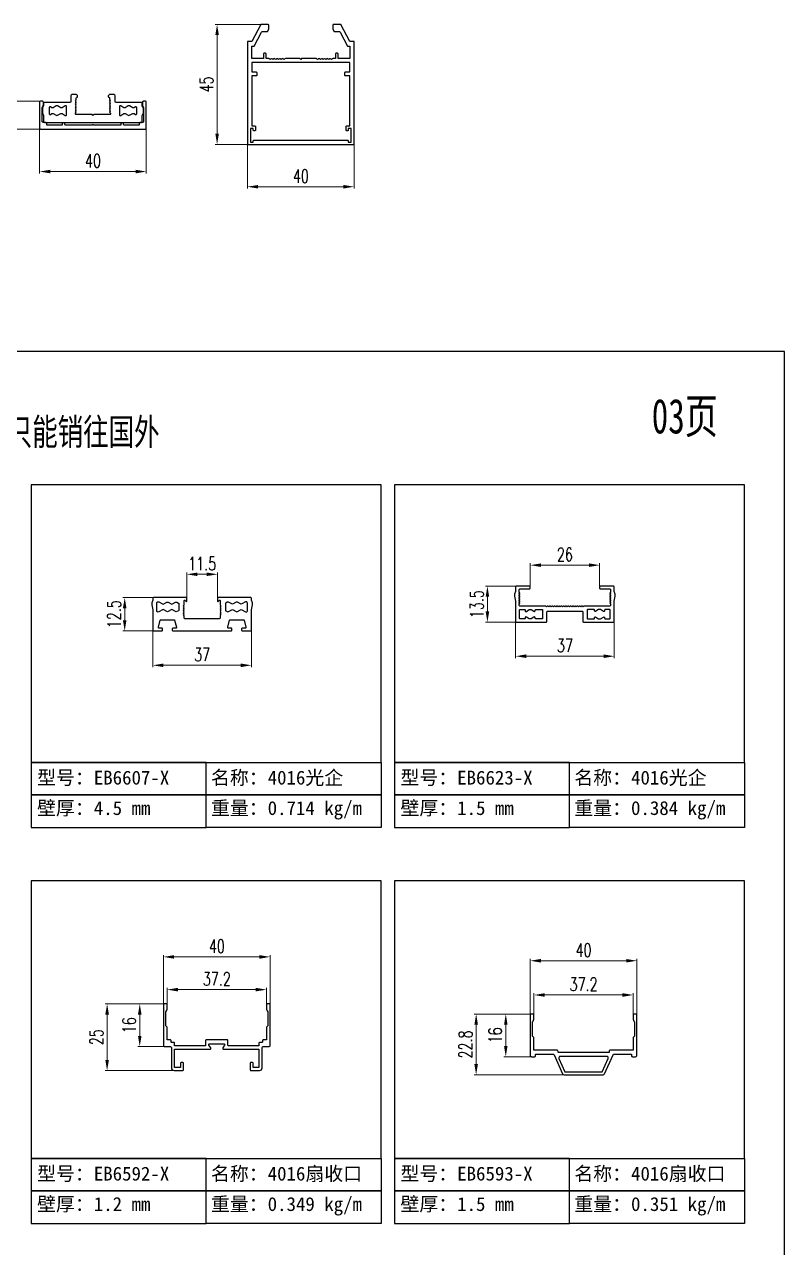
# Model space of a CAD drawing. Header units: millimetres. Extents: x 4423 to 13326, y -1516 to 5738.
# Drawn here: x 10379.3 to 10664.3, y 5279.7 to 5738.3 of the extents above; entities that cross this region are included whole.
import ezdxf

# ---------------------------------------------------------------- set-up
doc = ezdxf.new("R2010")
doc.units = ezdxf.units.MM
doc.header["$LTSCALE"] = 0.5
doc.layers.add('铝型材', color=1, linetype='Continuous')
doc.styles.add('CTXT', font='romand.shx', dxfattribs={"width": 0.7, "height": 5})
doc.styles.get("Standard").update_dxf_attribs({"font": 'swissc.ttf', "height": 3})
doc.styles.add('汇总标注', font='romand.shx', dxfattribs={"width": 0.7, "height": 5})
doc.dimstyles.new('1汇总比例', dxfattribs={"dimscale": 0, "dimtxt": 5, "dimasz": 4, "dimexe": 0.7, "dimexo": 0.625, "dimgap": 1.5, "dimtad": 1, "dimzin": 9, "dimdsep": 46, "dimtxsty": '汇总标注', "dimcen": 0, "dimclrd": 3, "dimclre": 3, "dimclrt": 2, "dimadec": 1, "dimazin": 2, "dimtfac": 1, "dimtofl": 0, "dimtmove": 0, "dimatfit": 3, "dimfxl": 0, "dimtolj": 1, "dimlwd": 13, "dimlwe": 13, "dimarcsym": 0})

# ---------------------------------------------------------------- blocks, each defined once
blk = doc.blocks.new('*D36')
at = {"layer": 'Defpoints', "color": 0, "lineweight": 30, "ltscale": 0.4, "transparency": 16777216}
for p in [(10568.94, 5387.21), (10568.94, 5365.81), (10608.94, 5365.81)]:
    blk.add_point(p, dxfattribs=at)
at = {"layer": '铝型材', "color": 3, "lineweight": 13, "ltscale": 0.4, "transparency": 16777216}
for p, q in [((10568.94, 5366.44), (10568.94, 5387.91)), ((10604.94, 5387.21), (10572.94, 5387.21)), ((10608.94, 5366.44), (10608.94, 5387.91))]:
    blk.add_line(p, q, dxfattribs=at)
at = {"layer": '铝型材', "color": 3, "lineweight": 30, "ltscale": 0.4, "transparency": 16777216}
for points in [[(10572.94, 5387.87), (10572.94, 5386.54), (10568.94, 5387.21)], [(10604.94, 5387.87), (10604.94, 5386.54), (10608.94, 5387.21)]]:
    blk.add_solid(points, dxfattribs=at)
at = {"layer": '铝型材', "color": 2, "ltscale": 0.4, "transparency": 16777216, "insert": (10588.94, 5391.21), "char_height": 5, "attachment_point": 5, "style": '汇总标注'}
blk.add_mtext('\\A1;40', dxfattribs=at)
blk = doc.blocks.new('*D37')
at = {"layer": 'Defpoints', "color": 0, "lineweight": 30, "ltscale": 0.4, "transparency": 16777216}
for p in [(10607.54, 5374.36), (10570.34, 5366.28), (10607.54, 5366.28)]:
    blk.add_point(p, dxfattribs=at)
at = {"layer": '铝型材', "color": 3, "lineweight": 13, "ltscale": 0.4, "transparency": 16777216}
for p, q in [((10570.34, 5366.91), (10570.34, 5375.06)), ((10574.34, 5374.36), (10603.54, 5374.36)), ((10607.54, 5366.91), (10607.54, 5375.06))]:
    blk.add_line(p, q, dxfattribs=at)
at = {"layer": '铝型材', "color": 3, "lineweight": 30, "ltscale": 0.4, "transparency": 16777216}
for points in [[(10574.34, 5375.03), (10574.34, 5373.69), (10570.34, 5374.36)], [(10603.54, 5375.03), (10603.54, 5373.69), (10607.54, 5374.36)]]:
    blk.add_solid(points, dxfattribs=at)
at = {"layer": '铝型材', "color": 2, "ltscale": 0.4, "transparency": 16777216, "insert": (10588.94, 5378.36), "char_height": 5, "attachment_point": 5, "style": '汇总标注'}
blk.add_mtext('\\A1;37.2', dxfattribs=at)
blk = doc.blocks.new('*D39')
at = {"layer": 'Defpoints', "color": 0, "lineweight": 30, "ltscale": 0.4, "transparency": 16777216}
for p in [(10431.42, 5388.65), (10431.42, 5368.76), (10471.42, 5368.76)]:
    blk.add_point(p, dxfattribs=at)
at = {"layer": '铝型材', "color": 3, "lineweight": 13, "ltscale": 0.4, "transparency": 16777216}
for p, q in [((10431.42, 5369.39), (10431.42, 5389.35)), ((10471.42, 5369.39), (10471.42, 5389.35)), ((10467.42, 5388.65), (10435.42, 5388.65))]:
    blk.add_line(p, q, dxfattribs=at)
at = {"layer": '铝型材', "color": 3, "lineweight": 30, "ltscale": 0.4, "transparency": 16777216}
for points in [[(10435.42, 5389.31), (10435.42, 5387.98), (10431.42, 5388.65)], [(10467.42, 5389.31), (10467.42, 5387.98), (10471.42, 5388.65)]]:
    blk.add_solid(points, dxfattribs=at)
at = {"layer": '铝型材', "color": 2, "ltscale": 0.4, "transparency": 16777216, "insert": (10451.42, 5392.65), "char_height": 5, "attachment_point": 5, "style": '汇总标注'}
blk.add_mtext('\\A1;40', dxfattribs=at)
blk = doc.blocks.new('*D40')
at = {"layer": 'Defpoints', "color": 0, "lineweight": 30, "ltscale": 0.4, "transparency": 16777216}
for p in [(10563.44, 5515.74), (10600.44, 5515.74), (10600.44, 5501.4)]:
    blk.add_point(p, dxfattribs=at)
at = {"layer": '铝型材', "color": 3, "lineweight": 13, "ltscale": 0.4, "transparency": 16777216}
for p, q in [((10563.44, 5515.11), (10563.44, 5500.7)), ((10600.44, 5515.11), (10600.44, 5500.7)), ((10567.44, 5501.4), (10596.44, 5501.4))]:
    blk.add_line(p, q, dxfattribs=at)
at = {"layer": '铝型材', "color": 3, "lineweight": 30, "ltscale": 0.4, "transparency": 16777216}
for points in [[(10567.44, 5502.07), (10567.44, 5500.73), (10563.44, 5501.4)], [(10596.44, 5502.07), (10596.44, 5500.73), (10600.44, 5501.4)]]:
    blk.add_solid(points, dxfattribs=at)
at = {"layer": '铝型材', "color": 2, "ltscale": 0.4, "transparency": 16777216, "insert": (10581.94, 5505.4), "char_height": 5, "attachment_point": 5, "style": '汇总标注'}
blk.add_mtext('\\A1;37', dxfattribs=at)
blk = doc.blocks.new('*D52')
at = {"layer": 'Defpoints', "color": 0, "lineweight": 30, "ltscale": 0.4, "transparency": 16777216}
for p in [(10432.82, 5376.37), (10432.82, 5370.09), (10470.02, 5370.09)]:
    blk.add_point(p, dxfattribs=at)
at = {"layer": '铝型材', "color": 3, "lineweight": 13, "ltscale": 0.4, "transparency": 16777216}
for p, q in [((10432.82, 5370.72), (10432.82, 5377.07)), ((10466.02, 5376.37), (10436.82, 5376.37)), ((10470.02, 5370.72), (10470.02, 5377.07))]:
    blk.add_line(p, q, dxfattribs=at)
at = {"layer": '铝型材', "color": 3, "lineweight": 30, "ltscale": 0.4, "transparency": 16777216}
for points in [[(10436.82, 5377.04), (10436.82, 5375.71), (10432.82, 5376.37)], [(10466.02, 5377.04), (10466.02, 5375.71), (10470.02, 5376.37)]]:
    blk.add_solid(points, dxfattribs=at)
at = {"layer": '铝型材', "color": 2, "ltscale": 0.4, "transparency": 16777216, "insert": (10451.42, 5380.37), "char_height": 5, "attachment_point": 5, "style": '汇总标注'}
blk.add_mtext('\\A1;37.2', dxfattribs=at)
blk = doc.blocks.new('*D53')
at = {"layer": 'Defpoints', "color": 0, "lineweight": 30, "ltscale": 0.4, "transparency": 16777216}
for p in [(10427.42, 5513.17), (10464.42, 5513.17), (10427.42, 5497.99)]:
    blk.add_point(p, dxfattribs=at)
at = {"layer": '铝型材', "color": 3, "lineweight": 13, "ltscale": 0.4, "transparency": 16777216}
for p, q in [((10427.42, 5512.55), (10427.42, 5497.29)), ((10464.42, 5512.55), (10464.42, 5497.29)), ((10460.42, 5497.99), (10431.42, 5497.99))]:
    blk.add_line(p, q, dxfattribs=at)
at = {"layer": '铝型材', "color": 3, "lineweight": 30, "ltscale": 0.4, "transparency": 16777216}
for points in [[(10431.42, 5498.66), (10431.42, 5497.32), (10427.42, 5497.99)], [(10460.42, 5498.66), (10460.42, 5497.32), (10464.42, 5497.99)]]:
    blk.add_solid(points, dxfattribs=at)
at = {"layer": '铝型材', "color": 2, "ltscale": 0.4, "transparency": 16777216, "insert": (10445.92, 5501.99), "char_height": 5, "attachment_point": 5, "style": '汇总标注'}
blk.add_mtext('\\A1;37', dxfattribs=at)
blk = doc.blocks.new('*D54')
at = {"layer": 'Defpoints', "color": 0, "lineweight": 30, "ltscale": 0.4, "transparency": 16777216}
for p in [(10440.17, 5532.12), (10440.17, 5522.68), (10451.67, 5522.68)]:
    blk.add_point(p, dxfattribs=at)
at = {"layer": '铝型材', "color": 3, "lineweight": 13, "ltscale": 0.4, "transparency": 16777216}
for p, q in [((10440.17, 5523.3), (10440.17, 5532.82)), ((10447.67, 5532.12), (10444.17, 5532.12)), ((10451.67, 5523.3), (10451.67, 5532.82))]:
    blk.add_line(p, q, dxfattribs=at)
at = {"layer": '铝型材', "color": 3, "lineweight": 30, "ltscale": 0.4, "transparency": 16777216}
for points in [[(10444.17, 5532.79), (10444.17, 5531.46), (10440.17, 5532.12)], [(10447.67, 5532.79), (10447.67, 5531.46), (10451.67, 5532.12)]]:
    blk.add_solid(points, dxfattribs=at)
at = {"layer": '铝型材', "color": 2, "ltscale": 0.4, "transparency": 16777216, "insert": (10445.92, 5536.12), "char_height": 5, "attachment_point": 5, "style": '汇总标注'}
blk.add_mtext('\\A1;11.5', dxfattribs=at)
blk = doc.blocks.new('*D55')
at = {"layer": 'Defpoints', "color": 0, "lineweight": 30, "ltscale": 0.4, "transparency": 16777216}
for p in [(10568.94, 5535.54), (10568.94, 5527.17), (10594.94, 5527.17)]:
    blk.add_point(p, dxfattribs=at)
at = {"layer": '铝型材', "color": 3, "lineweight": 13, "ltscale": 0.4, "transparency": 16777216}
for p, q in [((10568.94, 5527.79), (10568.94, 5536.24)), ((10594.94, 5527.79), (10594.94, 5536.24)), ((10590.94, 5535.54), (10572.94, 5535.54))]:
    blk.add_line(p, q, dxfattribs=at)
at = {"layer": '铝型材', "color": 3, "lineweight": 30, "ltscale": 0.4, "transparency": 16777216}
for points in [[(10572.94, 5536.21), (10572.94, 5534.88), (10568.94, 5535.54)], [(10590.94, 5536.21), (10590.94, 5534.88), (10594.94, 5535.54)]]:
    blk.add_solid(points, dxfattribs=at)
at = {"layer": '铝型材', "color": 2, "ltscale": 0.4, "transparency": 16777216, "insert": (10581.94, 5539.54), "char_height": 5, "attachment_point": 5, "style": '汇总标注'}
blk.add_mtext('\\A1;26', dxfattribs=at)
blk = doc.blocks.new('*D58')
at = {"layer": 'Defpoints', "color": 0, "lineweight": 30, "ltscale": 0.4, "transparency": 16777216}
for p in [(10416.89, 5523.39), (10431, 5523.39), (10429.27, 5510.89)]:
    blk.add_point(p, dxfattribs=at)
at = {"layer": '铝型材', "color": 3, "lineweight": 13, "ltscale": 0.4, "transparency": 16777216}
for p, q in [((10430.37, 5523.39), (10416.19, 5523.39)), ((10416.89, 5514.89), (10416.89, 5519.39)), ((10428.64, 5510.89), (10416.19, 5510.89))]:
    blk.add_line(p, q, dxfattribs=at)
at = {"layer": '铝型材', "color": 3, "lineweight": 30, "ltscale": 0.4, "transparency": 16777216}
for points in [[(10416.22, 5519.39), (10417.55, 5519.39), (10416.89, 5523.39)], [(10416.22, 5514.89), (10417.55, 5514.89), (10416.89, 5510.89)]]:
    blk.add_solid(points, dxfattribs=at)
at = {"layer": '铝型材', "color": 2, "ltscale": 0.4, "transparency": 16777216, "insert": (10412.89, 5517.14), "char_height": 5, "attachment_point": 5, "rotation": 90, "style": '汇总标注'}
blk.add_mtext('\\A1;12.5', dxfattribs=at)
blk = doc.blocks.new('*D59')
at = {"layer": 'Defpoints', "color": 0, "lineweight": 30, "ltscale": 0.4, "transparency": 16777216}
for p in [(10552.89, 5527.67), (10565.32, 5527.67), (10565.32, 5514.17)]:
    blk.add_point(p, dxfattribs=at)
at = {"layer": '铝型材', "color": 3, "lineweight": 13, "ltscale": 0.4, "transparency": 16777216}
for p, q in [((10564.7, 5527.67), (10552.19, 5527.67)), ((10552.89, 5518.17), (10552.89, 5523.67)), ((10564.7, 5514.17), (10552.19, 5514.17))]:
    blk.add_line(p, q, dxfattribs=at)
at = {"layer": '铝型材', "color": 3, "lineweight": 30, "ltscale": 0.4, "transparency": 16777216}
for points in [[(10552.22, 5523.67), (10553.55, 5523.67), (10552.89, 5527.67)], [(10552.22, 5518.17), (10553.55, 5518.17), (10552.89, 5514.17)]]:
    blk.add_solid(points, dxfattribs=at)
at = {"layer": '铝型材', "color": 2, "ltscale": 0.4, "transparency": 16777216, "insert": (10548.89, 5520.92), "char_height": 5, "attachment_point": 5, "rotation": 90, "style": '汇总标注'}
blk.add_mtext('\\A1;13.5', dxfattribs=at)
blk = doc.blocks.new('*D63')
at = {"layer": 'Defpoints', "color": 0, "lineweight": 30, "ltscale": 0.4, "transparency": 16777216}
for p in [(10422.52, 5371.04), (10432.12, 5371.04), (10432.87, 5355.04)]:
    blk.add_point(p, dxfattribs=at)
at = {"layer": '铝型材', "color": 3, "lineweight": 13, "ltscale": 0.4, "transparency": 16777216}
for p, q in [((10431.49, 5371.04), (10421.82, 5371.04)), ((10422.52, 5359.04), (10422.52, 5367.04)), ((10432.24, 5355.04), (10421.82, 5355.04))]:
    blk.add_line(p, q, dxfattribs=at)
at = {"layer": '铝型材', "color": 3, "lineweight": 30, "ltscale": 0.4, "transparency": 16777216}
for points in [[(10421.86, 5367.04), (10423.19, 5367.04), (10422.52, 5371.04)], [(10421.86, 5359.04), (10423.19, 5359.04), (10422.52, 5355.04)]]:
    blk.add_solid(points, dxfattribs=at)
at = {"layer": '铝型材', "color": 2, "ltscale": 0.4, "transparency": 16777216, "insert": (10418.52, 5363.04), "char_height": 5, "attachment_point": 5, "rotation": 90, "style": '汇总标注'}
blk.add_mtext('\\A1;16', dxfattribs=at)
blk = doc.blocks.new('*D185')
at = {"layer": 'Defpoints', "color": 0, "lineweight": 30, "ltscale": 0.4, "transparency": 16777216}
for p in [(10559.78, 5367.23), (10569.64, 5367.23), (10570.04, 5351.23)]:
    blk.add_point(p, dxfattribs=at)
at = {"layer": '铝型材', "color": 3, "lineweight": 13, "ltscale": 0.4, "transparency": 16777216}
for p, q in [((10569.01, 5367.23), (10559.08, 5367.23)), ((10559.78, 5355.23), (10559.78, 5363.23)), ((10569.41, 5351.23), (10559.08, 5351.23))]:
    blk.add_line(p, q, dxfattribs=at)
at = {"layer": '铝型材', "color": 3, "lineweight": 30, "ltscale": 0.4, "transparency": 16777216}
for points in [[(10559.12, 5363.23), (10560.45, 5363.23), (10559.78, 5367.23)], [(10559.12, 5355.23), (10560.45, 5355.23), (10559.78, 5351.23)]]:
    blk.add_solid(points, dxfattribs=at)
at = {"layer": '铝型材', "color": 2, "ltscale": 0.4, "transparency": 16777216, "insert": (10555.78, 5359.23), "char_height": 5, "attachment_point": 5, "rotation": 90, "style": '汇总标注'}
blk.add_mtext('\\A1;16', dxfattribs=at)
blk = doc.blocks.new('*D186')
at = {"layer": 'Defpoints', "color": 0, "lineweight": 30, "ltscale": 0.4, "transparency": 16777216}
for p in [(10548.67, 5367.23), (10569.64, 5367.23), (10583.24, 5344.43)]:
    blk.add_point(p, dxfattribs=at)
at = {"layer": '铝型材', "color": 3, "lineweight": 13, "ltscale": 0.4, "transparency": 16777216}
for p, q in [((10569.01, 5367.23), (10547.97, 5367.23)), ((10548.67, 5348.43), (10548.67, 5363.23)), ((10582.62, 5344.43), (10547.97, 5344.43))]:
    blk.add_line(p, q, dxfattribs=at)
at = {"layer": '铝型材', "color": 3, "lineweight": 30, "ltscale": 0.4, "transparency": 16777216}
for points in [[(10548, 5363.23), (10549.33, 5363.23), (10548.67, 5367.23)], [(10548, 5348.43), (10549.33, 5348.43), (10548.67, 5344.43)]]:
    blk.add_solid(points, dxfattribs=at)
at = {"layer": '铝型材', "color": 2, "ltscale": 0.4, "transparency": 16777216, "insert": (10544.67, 5355.83), "char_height": 5, "attachment_point": 5, "rotation": 90, "style": '汇总标注'}
blk.add_mtext('\\A1;22.8', dxfattribs=at)
blk = doc.blocks.new('*D187')
at = {"layer": 'Defpoints', "color": 0, "lineweight": 30, "ltscale": 0.4, "transparency": 16777216}
for p in [(10410.29, 5371.04), (10432.12, 5371.04), (10437.02, 5346.04)]:
    blk.add_point(p, dxfattribs=at)
at = {"layer": '铝型材', "color": 3, "lineweight": 13, "ltscale": 0.4, "transparency": 16777216}
for p, q in [((10431.49, 5371.04), (10409.59, 5371.04)), ((10410.29, 5350.04), (10410.29, 5367.04)), ((10436.39, 5346.04), (10409.59, 5346.04))]:
    blk.add_line(p, q, dxfattribs=at)
at = {"layer": '铝型材', "color": 3, "lineweight": 30, "ltscale": 0.4, "transparency": 16777216}
for points in [[(10409.62, 5367.04), (10410.96, 5367.04), (10410.29, 5371.04)], [(10409.62, 5350.04), (10410.96, 5350.04), (10410.29, 5346.04)]]:
    blk.add_solid(points, dxfattribs=at)
at = {"layer": '铝型材', "color": 2, "ltscale": 0.4, "transparency": 16777216, "insert": (10406.29, 5358.54), "char_height": 5, "attachment_point": 5, "rotation": 90, "style": '汇总标注'}
blk.add_mtext('\\A1;25', dxfattribs=at)
blk = doc.blocks.new('*D295')
at = {"layer": 'Defpoints', "color": 0, "lineweight": 30, "ltscale": 0.4, "transparency": 16777216}
for p in [(10374.7, 5709.5), (10385.69, 5709.5), (10387.93, 5699)]:
    blk.add_point(p, dxfattribs=at)
at = {"layer": '铝型材', "color": 3, "lineweight": 13, "ltscale": 0.4, "transparency": 16777216}
for p, q in [((10374.7, 5713.5), (10374.7, 5717.5)), ((10385.07, 5709.5), (10374, 5709.5)), ((10387.3, 5699), (10374, 5699)), ((10374.7, 5695), (10374.7, 5691))]:
    blk.add_line(p, q, dxfattribs=at)
at = {"layer": '铝型材', "color": 3, "lineweight": 30, "ltscale": 0.4, "transparency": 16777216}
for points in [[(10374.03, 5713.5), (10375.36, 5713.5), (10374.7, 5709.5)], [(10374.03, 5695), (10375.36, 5695), (10374.7, 5699)]]:
    blk.add_solid(points, dxfattribs=at)
at = {"layer": '铝型材', "color": 2, "ltscale": 0.4, "transparency": 16777216, "insert": (10370.7, 5704.25), "char_height": 5, "attachment_point": 5, "rotation": 90, "style": '汇总标注'}
blk.add_mtext('\\A1;10.5', dxfattribs=at)
blk = doc.blocks.new('*D296')
at = {"layer": 'Defpoints', "color": 0, "lineweight": 30, "ltscale": 0.4, "transparency": 16777216}
for p in [(10384.99, 5701.58), (10424.99, 5701.58), (10424.99, 5683.15)]:
    blk.add_point(p, dxfattribs=at)
at = {"layer": '铝型材', "color": 3, "lineweight": 13, "ltscale": 0.4, "transparency": 16777216}
for p, q in [((10384.99, 5700.96), (10384.99, 5682.45)), ((10424.99, 5700.96), (10424.99, 5682.45)), ((10388.99, 5683.15), (10420.99, 5683.15))]:
    blk.add_line(p, q, dxfattribs=at)
at = {"layer": '铝型材', "color": 3, "lineweight": 30, "ltscale": 0.4, "transparency": 16777216}
for points in [[(10388.99, 5683.82), (10388.99, 5682.48), (10384.99, 5683.15)], [(10420.99, 5683.82), (10420.99, 5682.48), (10424.99, 5683.15)]]:
    blk.add_solid(points, dxfattribs=at)
at = {"layer": '铝型材', "color": 2, "ltscale": 0.4, "transparency": 16777216, "insert": (10404.99, 5687.15), "char_height": 5, "attachment_point": 5, "style": '汇总标注'}
blk.add_mtext('\\A1;40', dxfattribs=at)
blk = doc.blocks.new('*D297')
at = {"layer": 'Defpoints', "color": 0, "lineweight": 30, "ltscale": 0.4, "transparency": 16777216}
for p in [(10451.53, 5738.31), (10469.27, 5738.31), (10465.85, 5693.31)]:
    blk.add_point(p, dxfattribs=at)
at = {"layer": '铝型材', "color": 3, "lineweight": 13, "ltscale": 0.4, "transparency": 16777216}
for p, q in [((10468.64, 5738.31), (10450.83, 5738.31)), ((10451.53, 5697.31), (10451.53, 5734.31)), ((10465.22, 5693.31), (10450.83, 5693.31))]:
    blk.add_line(p, q, dxfattribs=at)
at = {"layer": '铝型材', "color": 3, "lineweight": 30, "ltscale": 0.4, "transparency": 16777216}
for points in [[(10450.87, 5734.31), (10452.2, 5734.31), (10451.53, 5738.31)], [(10450.87, 5697.31), (10452.2, 5697.31), (10451.53, 5693.31)]]:
    blk.add_solid(points, dxfattribs=at)
at = {"layer": '铝型材', "color": 2, "ltscale": 0.4, "transparency": 16777216, "insert": (10447.53, 5715.81), "char_height": 5, "attachment_point": 5, "rotation": 90, "style": '汇总标注'}
blk.add_mtext('\\A1;45', dxfattribs=at)
blk = doc.blocks.new('*D298')
at = {"layer": 'Defpoints', "color": 0, "lineweight": 30, "ltscale": 0.4, "transparency": 16777216}
for p in [(10462.92, 5695.89), (10502.92, 5695.89), (10502.92, 5677.46)]:
    blk.add_point(p, dxfattribs=at)
at = {"layer": '铝型材', "color": 3, "lineweight": 13, "ltscale": 0.4, "transparency": 16777216}
for p, q in [((10462.92, 5695.27), (10462.92, 5676.76)), ((10502.92, 5695.27), (10502.92, 5676.76)), ((10466.92, 5677.46), (10498.92, 5677.46))]:
    blk.add_line(p, q, dxfattribs=at)
at = {"layer": '铝型材', "color": 3, "lineweight": 30, "ltscale": 0.4, "transparency": 16777216}
for points in [[(10466.92, 5678.12), (10466.92, 5676.79), (10462.92, 5677.46)], [(10498.92, 5678.12), (10498.92, 5676.79), (10502.92, 5677.46)]]:
    blk.add_solid(points, dxfattribs=at)
at = {"layer": '铝型材', "color": 2, "ltscale": 0.4, "transparency": 16777216, "insert": (10482.92, 5681.46), "char_height": 5, "attachment_point": 5, "style": '汇总标注'}
blk.add_mtext('\\A1;40', dxfattribs=at)
blk = doc.blocks.new('EB6607-X', base_point=(28.53, 10.93))
at = {"layer": '铝型材', "ltscale": 0.4}
for points in [[(22.44, 17.56, 0.668179), (22.78, 17.7), (22.78, 18.74, 0.414214), (22.58, 18.94), (10.33, 18.94, 0.402142), (10.03, 18.65), (10.03, 17.94), (9.63, 16.97), (9.63, 16.17), (10.03, 14.33), (10.03, 6.74, 0.414214), (10.33, 6.44), (13.43, 6.44, 0.414214), (13.73, 6.74), (13.73, 7.14, 0.414214), (13.43, 7.44), (12.42, 7.44, -0.493145), (12.13, 7.81), (12.83, 10.41, -0.339454), (13.12, 10.64), (17.94, 10.64, -0.339454), (18.23, 10.41), (18.93, 7.81, -0.493145), (18.64, 7.44), (17.63, 7.44, 0.414214), (17.33, 7.14), (17.33, 6.74, 0.414214), (17.63, 6.44), (39.43, 6.44, 0.414214), (39.73, 6.74), (39.73, 7.14, 0.414214), (39.43, 7.44), (38.42, 7.44, -0.493145), (38.13, 7.81), (38.83, 10.41, -0.339454), (39.12, 10.64), (43.94, 10.64, -0.339454), (44.23, 10.41), (44.93, 7.81, -0.493145), (44.64, 7.44), (43.63, 7.44, 0.414214), (43.33, 7.14), (43.33, 6.74, 0.414214), (43.63, 6.44), (46.73, 6.44, 0.414214), (47.03, 6.74), (47.03, 14.33), (47.43, 16.17), (47.43, 16.97), (47.03, 17.94), (47.03, 18.65, 0.402142), (46.73, 18.94), (34.48, 18.94, 0.414214), (34.28, 18.74), (34.28, 17.7, 0.668179), (34.62, 17.56), (34.94, 17.88, -0.668179), (35.28, 17.74), (35.28, 16.24), (35.58, 15.94), (35.28, 15.64), (35.58, 15.34), (35.28, 15.04), (35.58, 14.74), (35.28, 14.44), (35.58, 14.14), (35.28, 13.84), (35.58, 13.54), (35.28, 13.24), (35.58, 12.94), (35.28, 12.64), (35.58, 12.34), (35.28, 12.04), (35.28, 11.44, -0.414214), (34.78, 10.94), (22.28, 10.94, -0.414214), (21.78, 11.44), (21.78, 12.04), (21.48, 12.34), (21.78, 12.64), (21.48, 12.94), (21.78, 13.24), (21.48, 13.54), (21.78, 13.84), (21.48, 14.14), (21.78, 14.44), (21.48, 14.74), (21.78, 15.04), (21.48, 15.34), (21.78, 15.64), (21.48, 15.94), (21.78, 16.24), (21.78, 17.74, -0.668179), (22.12, 17.88)], [(19.08, 13.68, -0.267949), (18.58, 13.68), (17.43, 14.34, 0.267949), (16.93, 14.34), (15.78, 13.68, -0.267949), (15.28, 13.68), (14.13, 14.34, 0.267949), (13.63, 14.34), (12.28, 13.56, -0.57735), (11.53, 13.99), (11.53, 16.88, -0.57735), (12.28, 17.31), (13.63, 16.53, 0.267949), (14.13, 16.53), (15.28, 17.2, -0.267949), (15.78, 17.2), (16.93, 16.53, 0.267949), (17.43, 16.53), (18.58, 17.2, -0.267949), (19.08, 17.2), (19.63, 16.88, -0.267949), (19.78, 16.62), (19.78, 14.25, -0.267949), (19.63, 13.99)], [(37.98, 13.68, 0.267949), (38.48, 13.68), (39.63, 14.34, -0.267949), (40.13, 14.34), (41.28, 13.68, 0.267949), (41.78, 13.68), (42.93, 14.34, -0.267949), (43.43, 14.34), (44.78, 13.56, 0.57735), (45.53, 13.99), (45.53, 16.88, 0.57735), (44.78, 17.31), (43.43, 16.53, -0.267949), (42.93, 16.53), (41.78, 17.2, 0.267949), (41.28, 17.2), (40.13, 16.53, -0.267949), (39.63, 16.53), (38.48, 17.2, 0.267949), (37.98, 17.2), (37.43, 16.88, 0.267949), (37.28, 16.62), (37.28, 14.25, 0.267949), (37.43, 13.99)]]:
    blk.add_lwpolyline(points, format="xyb", close=True, dxfattribs=at)
blk = doc.blocks.new('EB6623-X', base_point=(26.18, 7.82))
at = {"layer": '铝型材', "ltscale": 0.4}
blk.add_lwpolyline([(33.23, 3.7), (44.38, 3.7, 0.414214), (44.68, 4), (44.68, 11.59), (45.08, 13.43), (45.08, 14.23), (44.68, 15.2), (44.68, 16.9, 0.414214), (44.38, 17.2), (39.48, 17.2, 0.414214), (39.18, 16.9), (39.18, 16.5, 0.414214), (39.48, 16.2), (42.98, 16.2, -0.414214), (43.28, 15.9), (43.28, 14.96), (43.07, 14.59, 0.57735), (43.15, 14.44), (43.28, 14.44), (43.28, 14.34), (43.07, 13.97, 0.57735), (43.15, 13.82), (43.28, 13.82), (43.28, 13.72), (43.07, 13.35, 0.57735), (43.15, 13.2), (43.28, 13.2), (43.28, 13.1), (43.07, 12.73, 0.57735), (43.15, 12.58), (43.28, 12.58), (43.28, 12.48), (43.07, 12.11, 0.57735), (43.15, 11.96), (43.28, 11.96), (43.28, 11.86), (43.07, 11.49, 0.57735), (43.15, 11.34), (43.28, 11.34), (43.28, 11.24), (43.07, 10.87, 0.57735), (43.15, 10.72), (43.28, 10.72), (43.28, 10, -0.414214), (42.98, 9.7), (33.52, 9.7, 0.16519), (33.33, 9.64), (33.05, 9.42), (32.74, 9.66, 0.339649), (32.5, 9.66), (32.19, 9.42), (31.88, 9.66, 0.339649), (31.64, 9.66), (31.33, 9.42), (31.02, 9.66, 0.339649), (30.78, 9.66), (30.47, 9.42), (30.16, 9.66, 0.339649), (29.92, 9.66), (29.61, 9.42), (29.3, 9.66, 0.339649), (29.05, 9.66), (28.74, 9.42), (28.44, 9.66, 0.339649), (28.19, 9.66), (27.88, 9.42), (27.57, 9.66, 0.339649), (27.33, 9.66), (27.02, 9.42), (26.71, 9.66, 0.339649), (26.47, 9.66), (26.17, 9.42), (25.88, 9.66, 0.339649), (25.64, 9.66), (25.33, 9.42), (25.02, 9.66, 0.339649), (24.78, 9.66), (24.47, 9.42), (24.16, 9.66, 0.339649), (23.91, 9.66), (23.6, 9.42), (23.3, 9.66, 0.339649), (23.05, 9.66), (22.74, 9.42), (22.43, 9.66, 0.339649), (22.19, 9.66), (21.88, 9.42), (21.57, 9.66, 0.339649), (21.33, 9.66), (21.02, 9.42), (20.71, 9.66, 0.339649), (20.47, 9.66), (20.16, 9.42), (19.85, 9.66, 0.339649), (19.61, 9.66), (19.3, 9.42), (19.01, 9.64, 0.16519), (18.83, 9.7), (9.38, 9.7, -0.414214), (9.08, 10), (9.08, 10.72), (9.21, 10.72, 0.57735), (9.29, 10.87), (9.08, 11.24), (9.08, 11.34), (9.21, 11.34, 0.57735), (9.29, 11.49), (9.08, 11.86), (9.08, 11.96), (9.21, 11.96, 0.57735), (9.29, 12.11), (9.08, 12.48), (9.08, 12.58), (9.21, 12.58, 0.57735), (9.29, 12.73), (9.08, 13.1), (9.08, 13.2), (9.21, 13.2, 0.57735), (9.29, 13.35), (9.08, 13.72), (9.08, 13.82), (9.21, 13.82, 0.57735), (9.29, 13.97), (9.08, 14.34), (9.08, 14.44), (9.21, 14.44, 0.57735), (9.29, 14.59), (9.08, 14.96), (9.08, 15.9, -0.414214), (9.38, 16.2), (12.88, 16.2, 0.414214), (13.18, 16.5), (13.18, 16.9, 0.414214), (12.88, 17.2), (7.98, 17.2, 0.414214), (7.68, 16.9), (7.68, 15.2), (7.28, 14.23), (7.28, 13.43), (7.68, 11.59), (7.68, 4, 0.414214), (7.98, 3.7), (19.13, 3.7, 0.414214), (19.43, 4), (19.42, 7.52, -0.414214), (19.72, 7.82), (32.63, 7.82, -0.414214), (32.93, 7.52), (32.93, 4, 0.414214)], format="xyb", close=True, dxfattribs=at)
for points in [[(14.7, 7.74, 0.490314), (15.08, 8.03), (15.08, 8.2, -0.414214), (15.38, 8.5), (17.53, 8.5, -0.414214), (17.83, 8.2), (17.83, 5.2, -0.414214), (17.53, 4.9), (15.38, 4.9, -0.414214), (15.08, 5.2), (15.08, 5.36, 0.490314), (14.7, 5.65, 0.067833), (14.58, 5.6), (13.52, 4.99, -0.267949), (12.84, 4.99), (11.73, 5.63, 0.57735), (11.28, 5.37), (11.28, 5.2, -0.414214), (10.98, 4.9), (9.48, 4.9, -0.414214), (9.18, 5.2), (9.18, 8.2, -0.414214), (9.48, 8.5), (10.98, 8.5, -0.414214), (11.28, 8.2), (11.28, 8.02, 0.57735), (11.73, 7.76), (12.84, 8.41, -0.267949), (13.52, 8.41), (14.58, 7.79, 0.067833), (14.7, 7.74)], [(37.65, 7.74, -0.490314), (37.28, 8.03), (37.28, 8.2, 0.414214), (36.98, 8.5), (34.83, 8.5, 0.414214), (34.53, 8.2), (34.53, 5.2, 0.414214), (34.83, 4.9), (36.98, 4.9, 0.414214), (37.28, 5.2), (37.28, 5.36, -0.490314), (37.65, 5.65, -0.067833), (37.78, 5.6), (38.84, 4.99, 0.267949), (39.52, 4.99), (40.63, 5.63, -0.57735), (41.08, 5.37), (41.08, 5.2, 0.414214), (41.38, 4.9), (42.88, 4.9, 0.414214), (43.18, 5.2), (43.18, 8.2, 0.414214), (42.88, 8.5), (41.38, 8.5, 0.414214), (41.08, 8.2), (41.08, 8.02, -0.57735), (40.63, 7.76), (39.52, 8.41, 0.267949), (38.84, 8.41), (37.78, 7.79, -0.067833), (37.65, 7.74)]]:
    blk.add_lwpolyline(points, format="xyb", dxfattribs=at)
blk = doc.blocks.new('EB6592-X', base_point=(32.05, 15.3))
at = {"layer": '铝型材', "ltscale": 0.4}
blk.add_lwpolyline([(13.15, 28.8), (12.35, 28.8, 0.414214), (12.05, 28.5), (12.05, 13.3, 0.414214), (12.55, 12.8), (14.45, 12.8, -0.414214), (15.05, 12.2), (15.05, 4.8, 0.414214), (16.05, 3.8), (19.25, 3.8, 0.414214), (19.55, 4.1), (19.55, 6.5, 0.414214), (19.25, 6.8), (18.75, 6.8, 0.414214), (18.45, 6.5), (18.45, 4.9), (16.25, 4.9), (16.25, 11.8), (29.5, 11.8, 0.57735), (29.76, 12.25), (29.12, 13.35, -0.57735), (29.38, 13.8), (34.71, 13.8, -0.57735), (34.97, 13.35), (34.34, 12.25, 0.57735), (34.6, 11.8), (47.85, 11.8), (47.85, 4.9), (45.65, 4.9), (45.65, 6.5, 0.414214), (45.35, 6.8), (44.85, 6.8, 0.414214), (44.55, 6.5), (44.55, 4.1, 0.414214), (44.85, 3.8), (48.05, 3.8, 0.414214), (49.05, 4.8), (49.05, 12.2, -0.414214), (49.65, 12.8), (51.55, 12.8, 0.414214), (52.05, 13.3), (52.05, 28.5, 0.414214), (51.75, 28.8), (50.95, 28.8, 0.414214), (50.65, 28.5), (50.65, 27.2, 0.192258), (51.2, 25.83), (51.2, 20.49), (50.7, 19.99), (50.7, 15.3), (49.5, 15.3, 0.414214), (49.2, 15), (49.2, 14.6, -0.414214), (48.9, 14.3), (48.15, 14.3, 0.414214), (47.85, 14), (47.85, 13), (36.55, 13, -0.414214), (36.25, 13.3), (36.25, 15, 0.414214), (35.95, 15.3), (28.15, 15.3, 0.414214), (27.85, 15), (27.85, 13.3, -0.414214), (27.55, 13), (16.25, 13), (16.25, 14, 0.414214), (15.95, 14.3), (15.2, 14.3, -0.414214), (14.9, 14.6), (14.9, 15, 0.414214), (14.6, 15.3), (13.4, 15.3), (13.4, 19.99), (12.9, 20.49), (12.9, 25.83, 0.192258), (13.45, 27.2), (13.45, 28.5, 0.414214)], format="xyb", close=True, dxfattribs=at)
blk = doc.blocks.new('EB6593-X', base_point=(40.97, 16.56))
at = {"layer": '铝型材', "ltscale": 0.4}
for points in [[(60.12, 27.97), (60.12, 22.63), (59.62, 22.13), (59.62, 17.45), (51.02, 17.45, 0.414214), (50.52, 16.95), (50.52, 16.56), (31.42, 16.56), (31.42, 16.95, 0.414214), (30.92, 17.45), (22.32, 17.45), (22.32, 22.13), (21.82, 22.63), (21.82, 27.97, 0.192258), (22.37, 29.35), (22.37, 30.65, 0.414214), (22.07, 30.95), (21.27, 30.95, 0.414214), (20.97, 30.65), (20.97, 15.45, 0.414214), (21.47, 14.95), (22.67, 14.95, 0.414214), (22.97, 15.25), (22.97, 15.75, -0.414214), (23.17, 15.95), (29.37, 15.95, -0.295184), (29.91, 15.6), (33.1, 8.5, 0.295184), (33.65, 8.15), (48.29, 8.15, 0.295184), (48.83, 8.5), (52.02, 15.6, -0.295184), (52.57, 15.95), (58.77, 15.95, -0.414214), (58.97, 15.75), (58.97, 15.25, 0.414214), (59.27, 14.95), (60.47, 14.95, 0.414214), (60.97, 15.45), (60.97, 30.65, 0.414214), (60.67, 30.95), (59.87, 30.95, 0.414214), (59.57, 30.65), (59.57, 29.35, 0.192258)], [(31.74, 14.22), (33.97, 9.25), (47.96, 9.25), (50.2, 14.22, 0.544182), (49.65, 15.06), (32.29, 15.06, 0.544182)]]:
    blk.add_lwpolyline(points, format="xyb", close=True, dxfattribs=at)
blk = doc.blocks.new('YZ1292-X', base_point=(31.9, 7.92))
at = {"layer": '铝型材', "ltscale": 0.4}
for points in [[(23.6, 15.72, -0.414213), (23.3, 15.42), (13.7, 15.42, 0.414212), (13.4, 15.12), (13.4, 14.22), (13, 13.42), (13, 11.42), (13.4, 10.62), (13.4, 8.42, 0.414214), (13.9, 7.92), (49.9, 7.92, 0.414215), (50.4, 8.42), (50.4, 10.62), (50.8, 11.42), (50.8, 13.42), (50.4, 14.22), (50.4, 15.12, 0.414212), (50.1, 15.42), (40.5, 15.42, -0.414213), (40.2, 15.72), (40.2, 17.92, 0.414213), (39.7, 18.42), (38.15, 18.42, 0.414214), (37.65, 17.92), (37.65, 17.71, 0.365977), (37.9, 17.42, -0.365977), (38.15, 17.12), (38.15, 16.62), (38.45, 16.32), (38.15, 16.02), (38.45, 15.72), (38.15, 15.42), (38.45, 15.12), (38.15, 14.82), (38.45, 14.52), (38.15, 14.22), (38.45, 13.92), (38.15, 13.62), (38.45, 13.32), (38.15, 13.02), (38.45, 12.72), (38.15, 12.42), (38.45, 12.12), (38.15, 11.82), (38.45, 11.52), (38.45, 11.22, -0.414214), (38.15, 10.92), (32.2, 10.92), (31.9, 10.62), (31.6, 10.92), (25.65, 10.92, -0.414214), (25.35, 11.22), (25.35, 11.52), (25.65, 11.82), (25.35, 12.12), (25.65, 12.42), (25.35, 12.72), (25.65, 13.02), (25.35, 13.32), (25.65, 13.62), (25.35, 13.92), (25.65, 14.22), (25.35, 14.52), (25.65, 14.82), (25.35, 15.12), (25.65, 15.42), (25.35, 15.72), (25.65, 16.02), (25.35, 16.32), (25.65, 16.62), (25.65, 17.12, -0.365977), (25.9, 17.42, 0.365977), (26.15, 17.71), (26.15, 17.92, 0.414214), (25.65, 18.42), (24.1, 18.42, 0.414213), (23.6, 17.92)], [(21.95, 10.89), (21.95, 13.95, 0.57735), (21.5, 14.21), (20.3, 13.52, -0.267949), (19.8, 13.52), (18.65, 14.18, 0.267949), (18.15, 14.18), (17, 13.52, -0.267949), (16.5, 13.52), (15.95, 13.84, 0.577349), (15.5, 13.58), (15.5, 11.27, 0.577352), (15.95, 11.01), (16.5, 11.33, -0.267949), (17, 11.33), (18.15, 10.66, 0.267949), (18.65, 10.66), (19.8, 11.33, -0.267949), (20.3, 11.33), (21.5, 10.63, 0.57735)], [(42.3, 10.63), (43.5, 11.33, -0.267949), (44, 11.33), (45.15, 10.66, 0.267949), (45.65, 10.66), (46.8, 11.33, -0.267949), (47.3, 11.33), (47.85, 11.01, 0.577352), (48.3, 11.27), (48.3, 13.58, 0.577349), (47.85, 13.84), (47.3, 13.52, -0.267949), (46.8, 13.52), (45.65, 14.18, 0.267949), (45.15, 14.18), (44, 13.52, -0.267949), (43.5, 13.52), (42.3, 14.21, 0.57735), (41.85, 13.95), (41.85, 10.89, 0.57735)]]:
    blk.add_lwpolyline(points, format="xyb", close=True, dxfattribs=at)
blk = doc.blocks.new('YZ1293-X', base_point=(13.86, 12.96))
at = {"layer": '铝型材', "ltscale": 0.4}
blk.add_lwpolyline([(50.86, 4.96), (50.86, 4.26), (45.36, 4.26, -0.414214), (45.06, 4.56), (45.06, 4.86, 0.414214), (44.76, 5.16), (44.36, 5.16, 0.414214), (44.06, 4.86), (44.06, 4.56, -0.414214), (43.76, 4.26), (33.86, 4.26, 0.999999), (33.26, 4.26), (23.36, 4.26, -0.414214), (23.06, 4.56), (23.06, 4.86, 0.414214), (22.76, 5.16), (22.36, 5.16, 0.414214), (22.06, 4.86), (22.06, 4.56, -0.414214), (21.76, 4.26), (16.26, 4.26), (16.26, 4.96, 0.414214), (15.96, 5.26), (14.91, 5.26), (14.56, 5.61), (14.56, 10.86, 0.162282), (14.96, 12.06), (14.96, 12.96, 0.414214), (14.66, 13.26), (13.86, 13.26, 0.414213), (13.56, 12.96), (13.56, 3.26, 0.414214), (14.06, 2.76), (53.06, 2.76, 0.414215), (53.56, 3.26), (53.56, 12.96, 0.414272), (53.26, 13.26), (52.46, 13.26, 0.414496), (52.16, 12.96), (52.16, 12.06, 0.162279), (52.56, 10.86), (52.56, 5.61), (52.21, 5.26), (51.16, 5.26, 0.414214)], format="xyb", close=True, dxfattribs=at)
blk = doc.blocks.new('EB7064-X', base_point=(60.92, 27.87))
at = {"layer": '铝型材', "ltscale": 0.4}
for points in [[(28.87, 37.56, -0.57735), (28.87, 37.04, 0.57735), (28.87, 36.52, -0.57735), (28.87, 36, 0.57735), (28.87, 35.48, -0.57735), (28.87, 34.96, 0.57735), (28.87, 34.44, -0.57735), (28.87, 33.92, 0.267949), (28.72, 33.66), (28.72, 28.17), (29.02, 27.87), (28.72, 27.57), (28.72, 22.09, 0.267949), (28.87, 21.83, -0.57735), (28.87, 21.31, 0.57735), (28.87, 20.79, -0.57735), (28.87, 20.27, 0.57735), (28.87, 19.75, -0.57735), (28.87, 19.23, 0.57735), (28.87, 18.71, -0.57735), (28.87, 18.19, 0.57735), (28.87, 17.67, -0.57735), (28.87, 17.15, 0.57735), (28.87, 16.63, -0.57735), (28.87, 16.11, 0.267949), (28.72, 15.86), (28.72, 14.87), (27.02, 14.87, 0.414214), (26.72, 14.57), (26.72, 14.17, 0.414214), (27.02, 13.87), (28.72, 13.87), (28.72, 9.47), (24.12, 9.47), (24.12, 10.33), (18.78, 13.17, -0.277421), (18.62, 13.43), (18.62, 15.36), (17.72, 15.87), (16.22, 15.87, 0.414214), (15.92, 15.57), (15.92, 12.87), (22.32, 9.47), (22.32, 7.87), (60.62, 7.87, 0.414214), (60.92, 8.17), (60.92, 47.57, 0.414214), (60.62, 47.87), (22.32, 47.87), (22.32, 46.27), (15.92, 42.87), (15.92, 40.17, 0.414214), (16.22, 39.87), (17.72, 39.87), (18.62, 40.39), (18.62, 42.32, -0.277421), (18.78, 42.58), (24.12, 45.42), (24.12, 46.27), (28.72, 46.27), (28.72, 41.87), (27.02, 41.87, 0.414214), (26.72, 41.57), (26.72, 41.17, 0.414214), (27.02, 40.87), (28.72, 40.87), (28.72, 39.89, 0.267949), (28.87, 39.63, -0.57735), (28.87, 39.11, 0.57735), (28.87, 38.6, -0.57735), (28.87, 38.08, 0.57735)], [(53.92, 46.27), (35.22, 46.27), (35.22, 44.67, -0.414214), (34.92, 44.37), (34.02, 44.37, -0.414214), (33.72, 44.67), (33.72, 46.27), (30.22, 46.27), (30.22, 9.47), (33.72, 9.47), (33.72, 11.07, -0.414214), (34.02, 11.37), (34.92, 11.37, -0.414214), (35.22, 11.07), (35.22, 9.47), (53.92, 9.47), (53.92, 10.57, -0.414214), (54.22, 10.87), (55.52, 10.87, -0.414214), (55.82, 10.57), (55.82, 10.37, -0.414214), (55.52, 10.07), (54.92, 10.07), (54.92, 8.97), (60.12, 8.97), (60.12, 10.07), (59.62, 10.07, -0.414214), (59.32, 10.37), (59.32, 45.37, -0.414214), (59.62, 45.67), (60.12, 45.67), (60.12, 46.77), (54.92, 46.77), (54.92, 45.67), (55.52, 45.67, -0.414214), (55.82, 45.37), (55.82, 45.18, -0.414214), (55.52, 44.88), (54.22, 44.88, -0.414214), (53.92, 45.18)]]:
    blk.add_lwpolyline(points, format="xyb", close=True, dxfattribs=at)

msp = doc.modelspace()

# ---------------------------------------------------------------- linework, layer by layer
at = {"layer": '铝型材', "ltscale": 0.4}
for points in [[(10099.2993, 4833.2095), (10664.2993, 4833.2095), (10664.2993, 5615.7095), (10099.2993, 5615.7095)], [(10381.7993, 5461.5153), (10513.0493, 5461.5153), (10513.0493, 5565.7095), (10381.7993, 5565.7095)], [(10518.0493, 5461.5153), (10649.2993, 5461.5153), (10649.2993, 5565.7095), (10518.0493, 5565.7095)], [(10381.7993, 5449.3624), (10447.4243, 5449.3624), (10447.4243, 5461.5153), (10381.7993, 5461.5153)], [(10447.4243, 5461.5153), (10513.0493, 5461.5153), (10513.0493, 5449.3624), (10447.4243, 5449.3624)], [(10518.0493, 5449.3624), (10583.6743, 5449.3624), (10583.6743, 5461.5153), (10518.0493, 5461.5153)], [(10583.6743, 5461.5153), (10649.2993, 5461.5153), (10649.2993, 5449.3624), (10583.6743, 5449.3624)], [(10381.7993, 5437.2095), (10447.4243, 5437.2095), (10447.4243, 5449.3624), (10381.7993, 5449.3624)], [(10447.4243, 5449.3624), (10513.0493, 5449.3624), (10513.0493, 5437.2095), (10447.4243, 5437.2095)], [(10518.0493, 5437.2095), (10583.6743, 5437.2095), (10583.6743, 5449.3624), (10518.0493, 5449.3624)], [(10583.6743, 5449.3624), (10649.2993, 5449.3624), (10649.2993, 5437.2095), (10583.6743, 5437.2095)], [(10381.7993, 5313.0153), (10513.0493, 5313.0153), (10513.0493, 5417.2095), (10381.7993, 5417.2095)], [(10518.0493, 5313.0153), (10649.2993, 5313.0153), (10649.2993, 5417.2095), (10518.0493, 5417.2095)], [(10381.7993, 5300.8624), (10447.4243, 5300.8624), (10447.4243, 5313.0153), (10381.7993, 5313.0153)], [(10447.4243, 5313.0153), (10513.0493, 5313.0153), (10513.0493, 5300.8624), (10447.4243, 5300.8624)], [(10518.0493, 5300.8624), (10583.6743, 5300.8624), (10583.6743, 5313.0153), (10518.0493, 5313.0153)], [(10583.6743, 5313.0153), (10649.2993, 5313.0153), (10649.2993, 5300.8624), (10583.6743, 5300.8624)], [(10381.7993, 5288.7095), (10447.4243, 5288.7095), (10447.4243, 5300.8624), (10381.7993, 5300.8624)], [(10447.4243, 5300.8624), (10513.0493, 5300.8624), (10513.0493, 5288.7095), (10447.4243, 5288.7095)], [(10518.0493, 5288.7095), (10583.6743, 5288.7095), (10583.6743, 5300.8624), (10518.0493, 5300.8624)], [(10583.6743, 5300.8624), (10649.2993, 5300.8624), (10649.2993, 5288.7095), (10583.6743, 5288.7095)]]:
    msp.add_lwpolyline(points, close=True, dxfattribs=at)

# ---------------------------------------------------------------- block references
at = {"layer": '铝型材', "ltscale": 0.4, "rotation": 270}
msp.add_blockref('EB7064-X', (10482.9154, 5693.3052), dxfattribs=at)
at = {"layer": '铝型材', "ltscale": 0.4}
for name, p in [('YZ1292-X', (10404.9929, 5701.4976)), ('YZ1293-X', (10385.2929, 5709.1976)), ('EB6623-X', (10581.938, 5518.2892)), ('EB6607-X', (10445.9178, 5515.3924)), ('EB6592-X', (10451.4159, 5357.5449)), ('EB6593-X', (10588.9381, 5352.8427))]:
    msp.add_blockref(name, p, dxfattribs=at)

# ---------------------------------------------------------------- texts
at = {"layer": '铝型材', "ltscale": 0.4, "style": 'CTXT'}
for s, insert, char_height, width, attachment_point in [('{\\fSimSun|b0|i0|c134|p2;03页}', (10639.2993, 5590.7095), 13, 31.218653, 6), ('{\\fSimSun|b0|i0|c134|p2;备注：只能销往国外}', (10386.9873, 5584.9714), 10, 174.070901, 5)]:
    msp.add_mtext(s, dxfattribs=dict(at, insert=insert, char_height=char_height, width=width, attachment_point=attachment_point))
at = {"layer": '铝型材', "ltscale": 0.4, "char_height": 5.1984, "attachment_point": 1}
for s, insert in [('{\\fSimSun|b0|i0|c134|p2;型号：EB6607-X}', (10384.0298, 5458.4685, 1491.5165)), ('{\\fSimSun|b0|i0|c134|p2;名称：4016光企}', (10449.2222, 5458.4685, 1491.5165)), ('{\\fSimSun|b0|i0|c134|p2;型号：EB6623-X}', (10520.2798, 5458.4685, 1491.5165)), ('{\\fSimSun|b0|i0|c134|p2;名称：4016光企}', (10585.4722, 5458.4685, 1491.5165)), ('{\\fSimSun|b0|i0|c134|p2;壁厚：4.5 mm}', (10384.0298, 5447.0603, 1491.5165)), ('{\\fSimSun|b0|i0|c134|p2;重量：0.714 kg/m}', (10449.2222, 5447.0603, 1491.5165)), ('{\\fSimSun|b0|i0|c134|p2;壁厚：1.5 mm}', (10520.2798, 5447.0603, 1491.5165)), ('{\\fSimSun|b0|i0|c134|p2;重量：0.384 kg/m}', (10585.4722, 5447.0603, 1491.5165)), ('{\\fSimSun|b0|i0|c134|p2;型号：EB6592-X}', (10384.0298, 5309.9685, 1491.5165)), ('{\\fSimSun|b0|i0|c134|p2;名称：4016扇收口}', (10449.2222, 5309.9685, 1491.5165)), ('{\\fSimSun|b0|i0|c134|p2;型号：EB6593-X}', (10520.2798, 5309.9685, 1491.5165)), ('{\\fSimSun|b0|i0|c134|p2;名称：4016扇收口}', (10585.4722, 5309.9685, 1491.5165)), ('{\\fSimSun|b0|i0|c134|p2;壁厚：1.2 mm}', (10384.0298, 5298.5603, 1491.5165)), ('{\\fSimSun|b0|i0|c134|p2;重量：0.349 kg/m}', (10449.2222, 5298.5603, 1491.5165)), ('{\\fSimSun|b0|i0|c134|p2;壁厚：1.5 mm}', (10520.2798, 5298.5603, 1491.5165)), ('{\\fSimSun|b0|i0|c134|p2;重量：0.351 kg/m}', (10585.4722, 5298.5603, 1491.5165))]:
    msp.add_mtext(s, dxfattribs=dict(at, insert=insert))

# ---------------------------------------------------------------- dimensions: what is measured, and where the dimension line sits
at = {"layer": '铝型材', "ltscale": 0.4}
for base, p1, p2, picture, middle in [((10451.5332, 5738.3052), (10465.8481, 5693.3052), (10469.2654, 5738.3052), '*D297', (10447.5332, 5715.8052)), ((10552.8881, 5527.6691), (10565.3218, 5514.1691), (10565.3218, 5527.6691), '*D59', (10548.8881, 5520.9191)), ((10410.2884, 5371.0449), (10437.0159, 5346.0449), (10432.1159, 5371.0449), '*D187', (10406.2884, 5358.5449)), ((10422.5227, 5371.0449), (10432.8659, 5355.0449), (10432.1159, 5371.0449), '*D63', (10418.5227, 5363.0449)), ((10548.6653, 5367.2303), (10583.2443, 5344.4303), (10569.6385, 5367.2303), '*D186', (10544.6653, 5355.8303)), ((10559.7845, 5367.2303), (10570.0385, 5351.2303), (10569.6385, 5367.2303), '*D185', (10555.7845, 5359.2303))]:
    dim = msp.add_linear_dim(base=base, p1=p1, p2=p2, angle=90, dimstyle='1汇总比例', override={"dimscale": 1}, dxfattribs=at)
    dim.commit()
    dim.dimension.update_dxf_attribs({"geometry": picture, "text_midpoint": middle})
for base, p1, p2, picture, middle in [((10374.6979, 5709.4976), (10387.9255, 5698.9976), (10385.6929, 5709.4976), '*D295', (10374.6979, 5704.2476)), ((10416.8857, 5523.3924), (10429.2678, 5510.8924), (10430.9952, 5523.3924), '*D58', (10416.8857, 5517.1424))]:
    dim = msp.add_linear_dim(base=base, p1=p1, p2=p2, angle=90, dimstyle='1汇总比例', override={"dimscale": 1}, dxfattribs=at)
    dim.commit()
    dim.dimension.update_dxf_attribs({"geometry": picture, "text_midpoint": middle, "dimtype": 160})
for base, p1, p2, picture, middle in [((10424.9929, 5683.15), (10384.9929, 5701.5827), (10424.9929, 5701.5827), '*D296', (10404.9929, 5687.15)), ((10502.9154, 5677.4575), (10462.9154, 5695.8902), (10502.9154, 5695.8902), '*D298', (10482.9154, 5681.4575)), ((10568.938, 5535.5418), (10594.938, 5527.1691), (10568.938, 5527.1691), '*D55', (10581.938, 5539.5418)), ((10427.4178, 5497.9888), (10464.4178, 5513.1709), (10427.4178, 5513.1709), '*D53', (10445.9178, 5501.9888)), ((10600.438, 5501.4015), (10563.438, 5515.7398), (10600.438, 5515.7398), '*D40', (10581.938, 5505.4015)), ((10431.4159, 5388.6478), (10471.4159, 5368.7641), (10431.4159, 5368.7641), '*D39', (10451.4159, 5392.6478)), ((10568.9385, 5387.2074), (10608.9378, 5365.8127), (10568.9385, 5365.8127), '*D36', (10588.9381, 5391.2074)), ((10432.8159, 5376.3719), (10470.0159, 5370.0949), (10432.8159, 5370.0949), '*D52', (10451.4159, 5380.3719)), ((10607.5378, 5374.3593), (10570.3385, 5366.2803), (10607.5378, 5366.2803), '*D37', (10588.9381, 5378.3593))]:
    dim = msp.add_linear_dim(base=base, p1=p1, p2=p2, dimstyle='1汇总比例', override={"dimscale": 1}, dxfattribs=at)
    dim.commit()
    dim.dimension.update_dxf_attribs({"geometry": picture, "text_midpoint": middle})
dim = msp.add_linear_dim(base=(10440.1678, 5532.1223), p1=(10451.6678, 5522.6752), p2=(10440.1678, 5522.6752), dimstyle='1汇总比例', override={"dimscale": 1}, dxfattribs=at)
dim.commit()
dim.dimension.update_dxf_attribs({"geometry": '*D54', "text_midpoint": (10445.9178, 5532.1223), "dimtype": 160})

doc.saveas('drawing.dxf')
